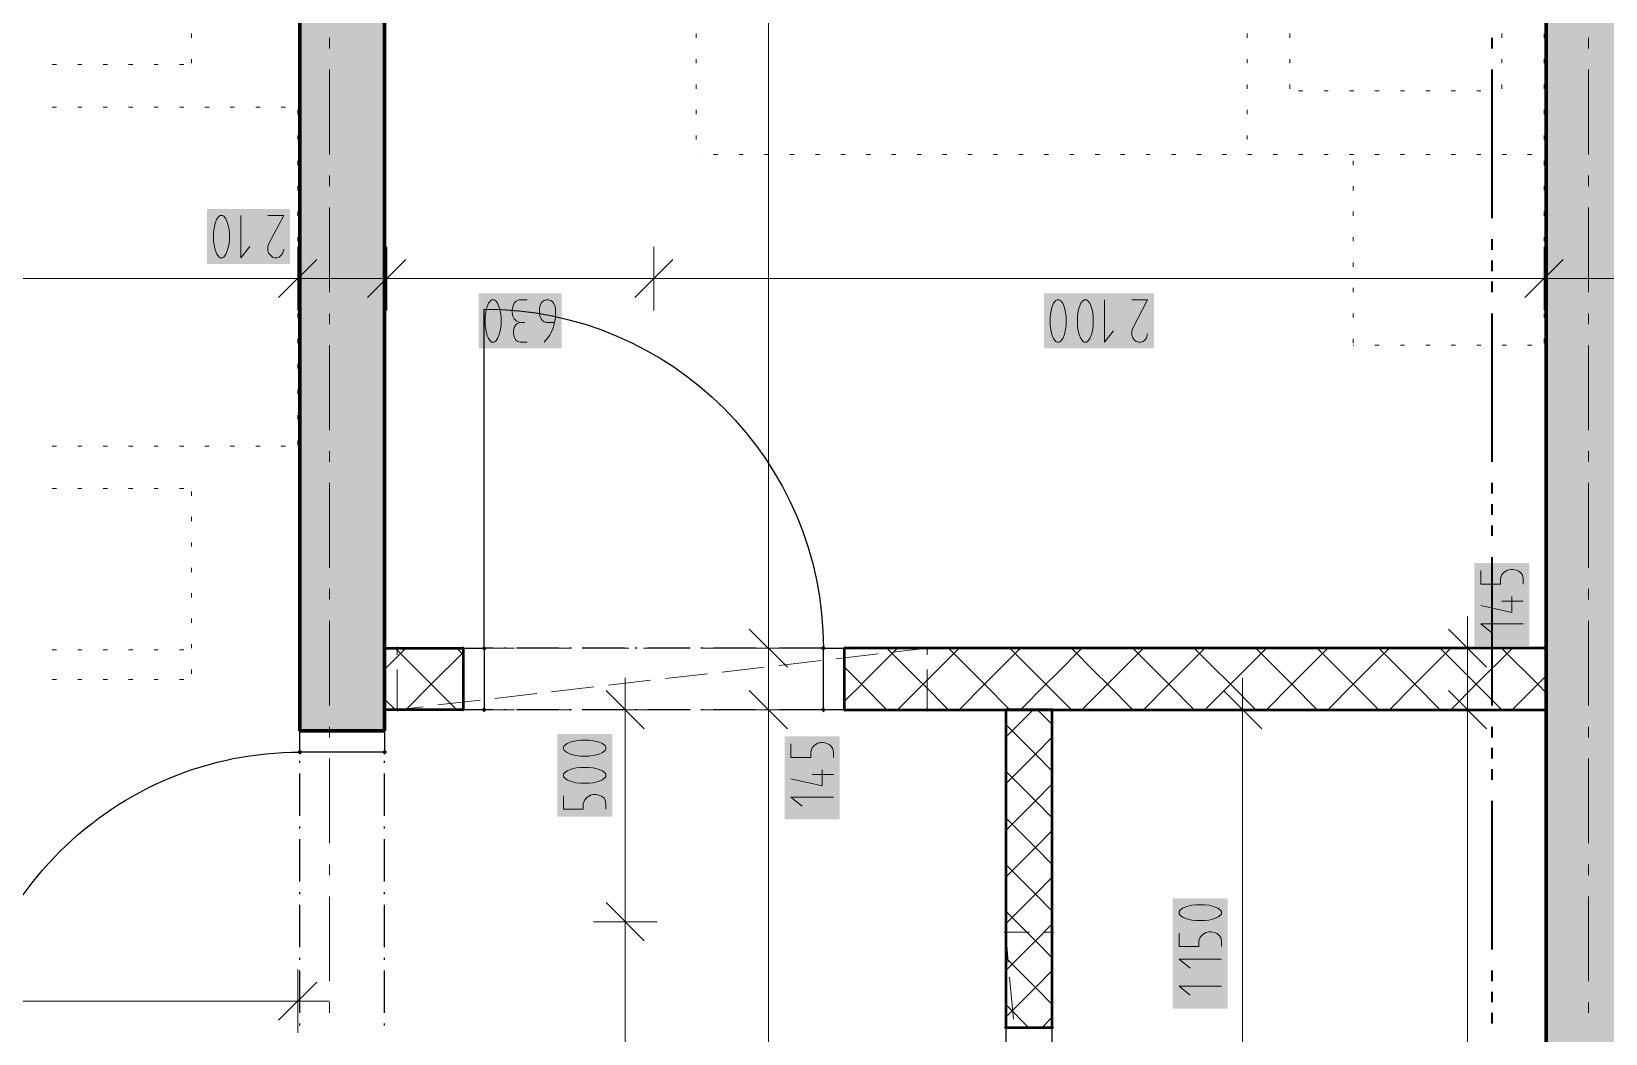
# Model space of a CAD drawing. Header units: millimetres. Extents: x 0 to 594, y 0 to 420.
# Drawn here: x 119.49 to 157.55, y 278.61 to 302.84 of the extents above; entities that cross this region are included whole.
import ezdxf

# ---------------------------------------------------------------- set-up
doc = ezdxf.new("R2010")
doc.units = ezdxf.units.MM
doc.header["$LTSCALE"] = 8
for name, color, linetype in [('PDF_Dvere', 7, 'Continuous'), ('PDF_Koty delkove', 7, 'Continuous'), ('PDF_Nabytek', 7, 'Continuous'), ('PDF_Osy hlavni', 7, 'Continuous'), ('PDF_Pozarni useky', 7, 'Continuous'), ('PDF_Preklady', 7, 'Continuous'), ('PDF_Pricky zdene', 7, 'Continuous'), ('PDF_Steny obvodove nosne', 7, 'Continuous')]:
    doc.layers.add(name, color=color, linetype=linetype)

msp = doc.modelspace()

# ---------------------------------------------------------------- hatches: boundary and pattern name
at = {"layer": 'PDF_Steny obvodove nosne', "true_color": 0xc0c0c0, "transparency": 33554559}
msp.add_hatch(color=9, dxfattribs=at).paths.add_polyline_path([(156.114, 333.745), (156.114, 243.853), (158.164, 243.853), (158.164, 336.238), (158.164, 338.778), (156.114, 338.091)])

# ---------------------------------------------------------------- linework, layer by layer
at = {"layer": 'PDF_Dvere', "lineweight": 25}
for points in [[(130.654, 287.928), (130.438, 287.928), (130.438, 296.128, -0.414213), (138.638, 287.928)], [(125.979, 277.266), (125.979, 277.217), (117.779, 277.217, -0.414214), (125.979, 285.417)]]:
    msp.add_lwpolyline(points, format="xyb", dxfattribs=at)
for points in [[(130.438, 286.442), (129.926, 286.442), (129.926, 287.928), (130.438, 287.928)], [(139.151, 286.442), (138.638, 286.442), (138.638, 287.928), (139.151, 287.928)], [(128.029, 285.929), (128.029, 285.417), (125.979, 285.417), (125.979, 285.929)], [(144.173, 278.242), (144.173, 278.754), (143.046, 278.754), (143.046, 278.242)]]:
    msp.add_lwpolyline(points, close=True, dxfattribs=at)
for points in [[(130.962, 287.928), (130.91, 287.928)], [(132.243, 287.928), (131.218, 287.928)], [(132.55, 287.928), (132.499, 287.928)], [(133.832, 287.928), (132.807, 287.928)], [(134.139, 287.928), (134.088, 287.928)], [(135.42, 287.928), (134.395, 287.928)], [(135.728, 287.928), (135.677, 287.928)], [(137.009, 287.928), (135.984, 287.928)], [(137.316, 287.928), (137.265, 287.928)], [(138.598, 287.928), (137.573, 287.928)], [(130.654, 286.442), (130.438, 286.442)], [(130.962, 286.442), (130.91, 286.442)], [(132.243, 286.442), (131.218, 286.442)], [(132.55, 286.442), (132.499, 286.442)], [(133.832, 286.442), (132.807, 286.442)], [(134.139, 286.442), (134.088, 286.442)], [(135.42, 286.442), (134.395, 286.442)], [(135.728, 286.442), (135.677, 286.442)], [(137.009, 286.442), (135.984, 286.442)], [(137.316, 286.442), (137.265, 286.442)], [(138.598, 286.442), (137.573, 286.442)], [(125.979, 285.158), (125.979, 285.209)], [(128.029, 285.158), (128.029, 285.209)], [(125.979, 283.877), (125.979, 284.902)], [(128.029, 283.877), (128.029, 284.902)], [(125.979, 283.569), (125.979, 283.621)], [(128.029, 283.569), (128.029, 283.621)], [(125.979, 282.288), (125.979, 283.313)], [(128.029, 282.288), (128.029, 283.313)], [(125.979, 281.981), (125.979, 282.032)], [(128.029, 281.981), (128.029, 282.032)], [(125.979, 280.7), (125.979, 281.724)], [(128.029, 280.7), (128.029, 281.724)], [(125.979, 280.392), (125.979, 280.443)], [(125.979, 279.111), (125.979, 280.136)], [(128.029, 280.392), (128.029, 280.443)], [(128.029, 279.111), (128.029, 280.136)], [(125.979, 278.803), (125.979, 278.855)], [(128.029, 278.803), (128.029, 278.855)]]:
    msp.add_lwpolyline(points, dxfattribs=at)
at = {"layer": 'PDF_Dvere', "lineweight": 25, "transparency": 33554559}
for points in [[(130.502, 287.928), (130.438, 287.864), (130.438, 287.992), (130.374, 287.928)], [(138.702, 287.928), (138.638, 287.864), (138.638, 287.992), (138.574, 287.928)], [(130.502, 286.442), (130.438, 286.378), (130.438, 286.506), (130.374, 286.442)], [(138.702, 286.442), (138.638, 286.378), (138.638, 286.506), (138.574, 286.442)], [(125.979, 285.353), (125.915, 285.417), (126.043, 285.417), (125.979, 285.481)], [(128.029, 285.353), (127.965, 285.417), (128.093, 285.417), (128.029, 285.481)]]:
    msp.add_solid(points, dxfattribs=at)
at = {"layer": 'PDF_Koty delkove', "lineweight": 18}
for points in [[(137.308, 286.442), (137.308, 287.928), (137.308, 330.055), (137.308, 333.95), (137.308, 350.35)], [(124.55, 298.394), (124.55, 297.369), (124.768, 297.642)], [(125.207, 298.394), (125.59, 298.394), (125.234, 297.711), (125.207, 297.642), (125.207, 297.539), (125.234, 297.472), (125.275, 297.421)], [(125.928, 297.634), (125.928, 296.866), (125.928, 296.097)], [(128.081, 297.634), (128.081, 296.866), (128.081, 296.097)], [(134.538, 297.634), (134.538, 296.866), (134.538, 296.097)], [(156.063, 297.634), (156.063, 296.866), (156.063, 296.097)], [(125.275, 297.421), (125.316, 297.386), (125.371, 297.369), (125.425, 297.369), (125.48, 297.386), (125.521, 297.421), (125.562, 297.472), (125.59, 297.573)], [(126.389, 297.327), (125.467, 296.404)], [(128.542, 297.327), (127.619, 296.404)], [(134.999, 297.327), (134.077, 296.404)], [(156.524, 297.327), (155.602, 296.404)], [(315.141, 296.866), (313.655, 296.866), (287.364, 296.866), (285.212, 296.866), (258.921, 296.866), (257.434, 296.866), (222.79, 296.866), (220.637, 296.866), (194.346, 296.866), (192.86, 296.866), (158.215, 296.866), (156.063, 296.866), (134.538, 296.866), (128.081, 296.866), (125.928, 296.866), (84.672, 296.866), (80.88, 296.866), (80.111, 296.866)], [(131.473, 296.353), (131.282, 296.353), (131.214, 296.318), (131.159, 296.267), (131.131, 296.182), (131.117, 296.113), (131.117, 296.045), (131.131, 295.96), (131.159, 295.892), (131.214, 295.841), (131.309, 295.806)], [(132.13, 295.806), (131.939, 295.806), (131.884, 295.823), (131.843, 295.857), (131.816, 295.892), (131.788, 295.942), (131.775, 296.011), (131.775, 296.147), (131.788, 296.216), (131.816, 296.267), (131.843, 296.301), (131.884, 296.336), (131.939, 296.353), (131.993, 296.353), (132.048, 296.336), (132.089, 296.301), (132.116, 296.267), (132.144, 296.216), (132.158, 296.147), (132.158, 295.908), (132.103, 295.67), (132.021, 295.498), (131.884, 295.328)], [(144.78, 295.942), (144.78, 295.737), (144.794, 295.636), (144.821, 295.516), (144.862, 295.413), (144.916, 295.345), (144.944, 295.328), (144.999, 295.328), (145.026, 295.345), (145.081, 295.413), (145.122, 295.516), (145.15, 295.636), (145.164, 295.737), (145.164, 295.942), (145.15, 296.045), (145.122, 296.165), (145.081, 296.267), (145.026, 296.336), (144.999, 296.353), (144.944, 296.353), (144.916, 296.336)], [(144.916, 296.336), (144.862, 296.267), (144.821, 296.165), (144.794, 296.045), (144.78, 295.942)], [(145.437, 296.353), (145.437, 295.328), (145.656, 295.601)], [(146.094, 296.353), (146.478, 296.353), (146.121, 295.67), (146.094, 295.601), (146.094, 295.498), (146.121, 295.431), (146.162, 295.379), (146.203, 295.345), (146.258, 295.328), (146.313, 295.328), (146.368, 295.345), (146.409, 295.379), (146.45, 295.431), (146.478, 295.532)], [(131.473, 295.328), (131.309, 295.328), (131.254, 295.345), (131.2, 295.379), (131.172, 295.431), (131.145, 295.532), (131.145, 295.601), (131.172, 295.703), (131.227, 295.772), (131.309, 295.806), (131.418, 295.806)], [(154.532, 289.806), (154.532, 289.478), (155.009, 289.478), (155.009, 289.615), (155.044, 289.71), (155.095, 289.765), (155.18, 289.819), (155.248, 289.833), (155.317, 289.833), (155.385, 289.819), (155.453, 289.792), (155.504, 289.751), (155.539, 289.697), (155.557, 289.615), (155.557, 289.478)], [(155.283, 289.176), (155.283, 288.793), (154.532, 288.958)], [(155.557, 289.067), (155.044, 289.067)], [(154.212, 287.928), (154.212, 288.697)], [(155.557, 288.519), (154.532, 288.519), (154.804, 288.301)], [(137.77, 287.467), (136.847, 288.389)], [(154.673, 287.467), (153.75, 288.389)], [(138.077, 287.928), (137.308, 287.928), (136.54, 287.928)], [(154.98, 287.928), (154.212, 287.928), (153.443, 287.928)], [(154.212, 246.264), (154.212, 246.518), (154.212, 250.006), (154.212, 251.438), (154.212, 254.052), (154.212, 262.843), (154.212, 286.442), (154.212, 287.928)], [(133.847, 286.442), (133.847, 287.211)], [(148.775, 286.442), (148.775, 287.211)], [(134.308, 285.981), (133.386, 286.903)], [(137.77, 285.981), (136.847, 286.903)], [(149.236, 285.981), (148.313, 286.903)], [(154.673, 285.981), (153.75, 286.903)], [(134.616, 286.442), (133.847, 286.442), (133.078, 286.442)], [(133.847, 249.03), (133.847, 262.201), (133.847, 281.317), (133.847, 286.442)], [(138.077, 286.442), (137.308, 286.442), (136.54, 286.442)], [(137.308, 121.675), (137.308, 131.261), (137.308, 138.074), (137.308, 141.867), (137.308, 158.062), (137.308, 162.569), (137.308, 178.152), (137.308, 246.262), (137.308, 249.03), (137.308, 286.442)], [(149.543, 286.442), (148.775, 286.442), (148.006, 286.442)], [(148.775, 286.442), (148.775, 274.654), (148.775, 254.052), (148.775, 253.283)], [(154.98, 286.442), (154.212, 286.442), (153.443, 286.442)], [(132.543, 285.663), (132.441, 285.622), (132.372, 285.567), (132.356, 285.539), (132.356, 285.485), (132.372, 285.457), (132.441, 285.403), (132.543, 285.362), (132.663, 285.334), (132.765, 285.32), (132.97, 285.32), (133.072, 285.334), (133.192, 285.362), (133.295, 285.403), (133.363, 285.457), (133.381, 285.485), (133.381, 285.539), (133.363, 285.567), (133.295, 285.622), (133.192, 285.663), (133.072, 285.69), (132.97, 285.704)], [(132.97, 285.704), (132.765, 285.704), (132.663, 285.69), (132.543, 285.663)], [(137.854, 285.618), (137.854, 285.289), (138.331, 285.289), (138.331, 285.426), (138.366, 285.522), (138.417, 285.577), (138.502, 285.631), (138.57, 285.645), (138.639, 285.645), (138.707, 285.631), (138.775, 285.604), (138.826, 285.563), (138.861, 285.509), (138.879, 285.426), (138.879, 285.289)], [(138.605, 284.988), (138.605, 284.604), (137.854, 284.769)], [(138.879, 284.879), (138.366, 284.879)], [(132.356, 284.362), (132.356, 284.034), (132.834, 284.034), (132.834, 284.171), (132.868, 284.266), (132.92, 284.321), (133.005, 284.376), (133.072, 284.39), (133.141, 284.39), (133.21, 284.376), (133.277, 284.349), (133.329, 284.307), (133.363, 284.253), (133.381, 284.171), (133.381, 284.034)], [(138.879, 284.331), (137.854, 284.331), (138.126, 284.112)], [(134.308, 280.856), (133.386, 281.778)], [(147.851, 281.726), (147.646, 281.726), (147.545, 281.712), (147.425, 281.685), (147.322, 281.644), (147.253, 281.589), (147.237, 281.561), (147.237, 281.507), (147.253, 281.479)], [(147.253, 281.479), (147.322, 281.425), (147.425, 281.384), (147.545, 281.356), (147.646, 281.342), (147.851, 281.342), (147.954, 281.356), (148.073, 281.384), (148.176, 281.425), (148.245, 281.479), (148.262, 281.507), (148.262, 281.561), (148.245, 281.589), (148.176, 281.644), (148.073, 281.685), (147.954, 281.712), (147.851, 281.726)], [(134.616, 281.317), (133.847, 281.317), (133.078, 281.317)], [(147.237, 281.041), (147.237, 280.713), (147.715, 280.713), (147.715, 280.85), (147.75, 280.945), (147.801, 281), (147.886, 281.055), (147.954, 281.069), (148.022, 281.069), (148.091, 281.055), (148.158, 281.028), (148.21, 280.986), (148.245, 280.932), (148.262, 280.85), (148.262, 280.713)], [(125.928, 280.163), (125.928, 279.394), (125.928, 278.626)], [(148.262, 280.412), (147.237, 280.412), (147.51, 280.193)], [(126.389, 279.856), (125.467, 278.933)], [(148.262, 279.755), (147.237, 279.755), (147.51, 279.536)], [(125.928, 279.394), (113.213, 279.394), (109.272, 279.394), (84.621, 279.394)], [(125.928, 279.394), (126.697, 279.394)]]:
    msp.add_lwpolyline(points, dxfattribs=at)
for points in [[(123.893, 297.983), (123.893, 297.778), (123.907, 297.677), (123.934, 297.557), (123.975, 297.454), (124.029, 297.386), (124.057, 297.369), (124.111, 297.369), (124.139, 297.386), (124.193, 297.454), (124.234, 297.557), (124.262, 297.677), (124.276, 297.778), (124.276, 297.983), (124.262, 298.086), (124.234, 298.206), (124.193, 298.308), (124.139, 298.377), (124.111, 298.394), (124.057, 298.394), (124.029, 298.377), (123.975, 298.308), (123.934, 298.206), (123.907, 298.086)], [(130.46, 295.942), (130.46, 295.737), (130.474, 295.636), (130.501, 295.516), (130.543, 295.413), (130.597, 295.345), (130.625, 295.328), (130.679, 295.328), (130.707, 295.345), (130.761, 295.413), (130.802, 295.516), (130.83, 295.636), (130.844, 295.737), (130.844, 295.942), (130.83, 296.045), (130.802, 296.165), (130.761, 296.267), (130.707, 296.336), (130.679, 296.353), (130.625, 296.353), (130.597, 296.336), (130.543, 296.267), (130.501, 296.165), (130.474, 296.045)], [(144.123, 295.942), (144.123, 295.737), (144.137, 295.636), (144.164, 295.516), (144.205, 295.413), (144.259, 295.345), (144.287, 295.328), (144.341, 295.328), (144.369, 295.345), (144.424, 295.413), (144.465, 295.516), (144.493, 295.636), (144.507, 295.737), (144.507, 295.942), (144.493, 296.045), (144.465, 296.165), (144.424, 296.267), (144.369, 296.336), (144.341, 296.353), (144.287, 296.353), (144.259, 296.336), (144.205, 296.267), (144.164, 296.165), (144.137, 296.045)], [(132.97, 285.047), (132.765, 285.047), (132.663, 285.033), (132.543, 285.006), (132.441, 284.965), (132.372, 284.91), (132.356, 284.882), (132.356, 284.828), (132.372, 284.8), (132.441, 284.746), (132.543, 284.705), (132.663, 284.677), (132.765, 284.663), (132.97, 284.663), (133.072, 284.677), (133.192, 284.705), (133.295, 284.746), (133.363, 284.8), (133.381, 284.828), (133.381, 284.882), (133.363, 284.91), (133.295, 284.965), (133.192, 285.006), (133.072, 285.033)]]:
    msp.add_lwpolyline(points, close=True, dxfattribs=at)
at = {"layer": 'PDF_Koty delkove', "color": 7, "lineweight": 18, "true_color": 0xffffff, "transparency": 33554559}
for points in [[(125.744, 298.548), (123.739, 298.548), (125.744, 297.216), (123.739, 297.216)], [(132.312, 296.507), (130.307, 296.507), (132.312, 295.175), (130.307, 295.175)], [(146.631, 296.507), (143.97, 296.507), (146.631, 295.175), (143.97, 295.175)], [(155.71, 287.982), (155.71, 289.987), (154.378, 287.982), (154.378, 289.987)], [(133.535, 283.852), (133.535, 285.857), (132.202, 283.852), (132.202, 285.857)], [(139.032, 283.794), (139.032, 285.798), (137.7, 283.794), (137.7, 285.798)], [(148.416, 279.217), (148.416, 281.879), (147.083, 279.217), (147.083, 281.879)]]:
    msp.add_solid(points, dxfattribs=at)
at = {"layer": 'PDF_Nabytek', "lineweight": 13}
for points in [[(123.361, 302.686), (123.361, 302.788)], [(135.563, 302.686), (135.563, 302.788)], [(148.888, 302.686), (148.888, 302.788)], [(149.913, 302.686), (149.913, 302.788)], [(155.038, 302.686), (155.038, 302.788)], [(156.063, 302.686), (156.063, 302.788)], [(120.097, 302.037), (119.994, 302.037)], [(120.712, 302.037), (120.609, 302.037)], [(121.327, 302.037), (121.224, 302.037)], [(121.942, 302.037), (121.839, 302.037)], [(122.557, 302.037), (122.454, 302.037)], [(123.172, 302.037), (123.069, 302.037)], [(123.361, 302.071), (123.361, 302.173)], [(123.361, 302.037), (123.361, 302.037)], [(123.361, 302.037), (123.361, 302.037)], [(135.563, 302.071), (135.563, 302.173)], [(148.888, 302.071), (148.888, 302.173)], [(149.913, 302.071), (149.913, 302.173)], [(155.038, 302.071), (155.038, 302.173)], [(156.063, 302.071), (156.063, 302.173)], [(135.563, 301.456), (135.563, 301.558)], [(148.888, 301.456), (148.888, 301.558)], [(149.913, 301.456), (149.913, 301.558)], [(155.038, 301.456), (155.038, 301.558)], [(156.063, 301.456), (156.063, 301.558)], [(149.913, 301.406), (149.913, 301.406)], [(149.913, 301.406), (149.913, 301.406)], [(150.231, 301.406), (150.129, 301.406)], [(150.846, 301.406), (150.744, 301.406)], [(151.461, 301.406), (151.359, 301.406)], [(152.076, 301.406), (151.974, 301.406)], [(152.691, 301.406), (152.589, 301.406)], [(153.306, 301.406), (153.204, 301.406)], [(153.921, 301.406), (153.819, 301.406)], [(154.536, 301.406), (154.434, 301.406)], [(155.038, 301.406), (155.038, 301.406)], [(155.038, 301.406), (155.038, 301.406)], [(120.097, 301.012), (119.994, 301.012)], [(120.712, 301.012), (120.609, 301.012)], [(121.327, 301.012), (121.224, 301.012)], [(121.942, 301.012), (121.839, 301.012)], [(122.557, 301.012), (122.454, 301.012)], [(123.172, 301.012), (123.069, 301.012)], [(123.787, 301.012), (123.684, 301.012)], [(124.402, 301.012), (124.299, 301.012)], [(125.017, 301.012), (124.914, 301.012)], [(125.632, 301.012), (125.529, 301.012)], [(125.928, 301.012), (125.928, 301.012)], [(125.928, 301.012), (125.928, 301.012)], [(125.928, 300.841), (125.928, 300.943)], [(135.563, 300.841), (135.563, 300.943)], [(148.888, 300.841), (148.888, 300.943)], [(156.063, 300.841), (156.063, 300.943)], [(125.928, 300.226), (125.928, 300.328)], [(135.563, 300.226), (135.563, 300.328)], [(148.888, 300.226), (148.888, 300.328)], [(156.063, 300.226), (156.063, 300.328)], [(125.928, 299.611), (125.928, 299.713)], [(135.563, 299.869), (135.563, 299.869)], [(135.563, 299.869), (135.563, 299.869)], [(136.086, 299.869), (135.984, 299.869)], [(136.701, 299.869), (136.599, 299.869)], [(137.316, 299.869), (137.214, 299.869)], [(137.932, 299.869), (137.829, 299.869)], [(138.547, 299.869), (138.444, 299.869)], [(139.162, 299.869), (139.059, 299.869)], [(139.776, 299.869), (139.674, 299.869)], [(140.391, 299.869), (140.289, 299.869)], [(141.006, 299.869), (140.904, 299.869)], [(141.621, 299.869), (141.519, 299.869)], [(142.236, 299.869), (142.134, 299.869)], [(142.851, 299.869), (142.749, 299.869)], [(143.466, 299.869), (143.364, 299.869)], [(144.081, 299.869), (143.979, 299.869)], [(144.696, 299.869), (144.594, 299.869)], [(145.311, 299.869), (145.209, 299.869)], [(145.926, 299.869), (145.824, 299.869)], [(146.541, 299.869), (146.439, 299.869)], [(147.156, 299.869), (147.054, 299.869)], [(147.771, 299.869), (147.669, 299.869)], [(148.386, 299.869), (148.284, 299.869)], [(148.888, 299.869), (148.888, 299.869)], [(149.001, 299.869), (148.899, 299.869)], [(149.616, 299.869), (149.514, 299.869)], [(150.231, 299.869), (150.129, 299.869)], [(150.846, 299.869), (150.744, 299.869)], [(151.461, 299.869), (151.359, 299.869)], [(151.45, 299.869), (151.45, 299.869)], [(151.45, 299.611), (151.45, 299.713)], [(152.076, 299.869), (151.974, 299.869)], [(152.691, 299.869), (152.589, 299.869)], [(153.306, 299.869), (153.204, 299.869)], [(153.921, 299.869), (153.819, 299.869)], [(154.536, 299.869), (154.434, 299.869)], [(155.151, 299.869), (155.049, 299.869)], [(155.766, 299.869), (155.664, 299.869)], [(156.063, 299.869), (156.063, 299.869)], [(156.063, 299.869), (156.063, 299.869)], [(156.063, 299.869), (156.063, 299.869)], [(156.063, 299.611), (156.063, 299.713)], [(125.928, 298.996), (125.928, 299.098)], [(151.45, 298.996), (151.45, 299.098)], [(156.063, 298.996), (156.063, 299.098)], [(125.928, 298.381), (125.928, 298.483)], [(151.45, 298.381), (151.45, 298.483)], [(156.063, 298.381), (156.063, 298.483)], [(125.928, 297.766), (125.928, 297.868)], [(151.45, 297.766), (151.45, 297.868)], [(156.063, 297.766), (156.063, 297.868)], [(125.928, 297.151), (125.928, 297.253)], [(151.45, 297.151), (151.45, 297.253)], [(156.063, 297.151), (156.063, 297.253)], [(125.928, 296.536), (125.928, 296.638)], [(151.45, 296.536), (151.45, 296.638)], [(156.063, 296.536), (156.063, 296.638)], [(125.928, 295.921), (125.928, 296.023)], [(151.45, 295.921), (151.45, 296.023)], [(156.063, 295.921), (156.063, 296.023)], [(125.928, 295.306), (125.928, 295.408)], [(151.45, 295.306), (151.45, 295.408)], [(156.063, 295.306), (156.063, 295.408)], [(151.45, 295.256), (151.45, 295.256)], [(151.461, 295.256), (151.45, 295.256)], [(151.45, 295.256), (151.45, 295.256)], [(152.076, 295.256), (151.974, 295.256)], [(152.691, 295.256), (152.589, 295.256)], [(153.306, 295.256), (153.204, 295.256)], [(153.921, 295.256), (153.819, 295.256)], [(154.536, 295.256), (154.434, 295.256)], [(155.151, 295.256), (155.049, 295.256)], [(155.766, 295.256), (155.664, 295.256)], [(156.063, 295.256), (156.063, 295.256)], [(156.063, 295.256), (156.063, 295.256)], [(125.928, 294.691), (125.928, 294.793)], [(125.928, 294.076), (125.928, 294.178)], [(125.928, 293.461), (125.928, 293.563)], [(120.097, 292.812), (119.994, 292.812)], [(120.712, 292.812), (120.609, 292.812)], [(121.327, 292.812), (121.224, 292.812)], [(121.942, 292.812), (121.839, 292.812)], [(122.557, 292.812), (122.454, 292.812)], [(123.172, 292.812), (123.069, 292.812)], [(123.787, 292.812), (123.684, 292.812)], [(124.402, 292.812), (124.299, 292.812)], [(125.017, 292.812), (124.914, 292.812)], [(125.632, 292.812), (125.529, 292.812)], [(125.928, 292.846), (125.928, 292.948)], [(125.928, 292.812), (125.928, 292.812)], [(125.928, 292.812), (125.928, 292.812)], [(120.097, 291.787), (119.994, 291.787)], [(120.712, 291.787), (120.609, 291.787)], [(121.327, 291.787), (121.224, 291.787)], [(121.942, 291.787), (121.839, 291.787)], [(122.557, 291.787), (122.454, 291.787)], [(123.172, 291.787), (123.069, 291.787)], [(123.361, 291.787), (123.361, 291.787)], [(123.361, 291.787), (123.361, 291.787)], [(123.361, 291.616), (123.361, 291.718)], [(123.361, 291.001), (123.361, 291.103)], [(123.361, 290.386), (123.361, 290.488)], [(123.361, 289.771), (123.361, 289.873)], [(123.361, 289.156), (123.361, 289.258)], [(123.361, 288.541), (123.361, 288.643)], [(120.097, 287.892), (119.994, 287.892)], [(120.712, 287.892), (120.609, 287.892)], [(121.327, 287.892), (121.224, 287.892)], [(121.942, 287.892), (121.839, 287.892)], [(122.557, 287.892), (122.454, 287.892)], [(123.172, 287.892), (123.069, 287.892)], [(123.361, 287.926), (123.361, 288.028)], [(123.361, 287.892), (123.361, 287.892)], [(123.361, 287.311), (123.361, 287.413)], [(120.097, 287.174), (119.994, 287.174)], [(120.712, 287.174), (120.609, 287.174)], [(121.327, 287.174), (121.224, 287.174)], [(121.942, 287.174), (121.839, 287.174)], [(122.557, 287.174), (122.454, 287.174)], [(123.172, 287.174), (123.069, 287.174)], [(123.361, 287.174), (123.361, 287.174)], [(123.361, 287.174), (123.361, 287.174)]]:
    msp.add_lwpolyline(points, dxfattribs=at)
at = {"layer": 'PDF_Osy hlavni', "lineweight": 18}
for points in [[(126.697, 302.429), (126.697, 302.686)], [(157.139, 302.429), (157.139, 302.686)], [(126.697, 299.867), (126.697, 301.917)], [(157.139, 299.867), (157.139, 301.917)], [(126.697, 299.098), (126.697, 299.354)], [(157.139, 299.098), (157.139, 299.354)], [(126.697, 296.536), (126.697, 298.586)], [(157.139, 296.536), (157.139, 298.586)], [(126.697, 295.767), (126.697, 296.023)], [(157.139, 295.767), (157.139, 296.023)], [(126.697, 293.204), (126.697, 295.254)], [(157.139, 293.204), (157.139, 295.254)], [(126.697, 292.436), (126.697, 292.692)], [(157.139, 292.436), (157.139, 292.692)], [(126.697, 289.873), (126.697, 291.923)], [(157.139, 289.873), (157.139, 291.923)], [(126.697, 289.104), (126.697, 289.361)], [(157.139, 289.104), (157.139, 289.361)], [(126.697, 286.542), (126.697, 288.592)], [(157.139, 286.542), (157.139, 288.592)], [(126.697, 285.773), (126.697, 286.029)], [(157.139, 285.773), (157.139, 286.029)], [(126.697, 283.211), (126.697, 285.261)], [(157.139, 283.211), (157.139, 285.261)], [(126.697, 282.442), (126.697, 282.698)], [(157.139, 282.442), (157.139, 282.698)], [(126.697, 279.88), (126.697, 281.929)], [(157.139, 279.88), (157.139, 281.929)], [(126.697, 279.111), (126.697, 279.367)], [(157.139, 279.111), (157.139, 279.367)]]:
    msp.add_lwpolyline(points, dxfattribs=at)
at = {"layer": 'PDF_Pozarni useky', "lineweight": 35}
for points in [[(154.812, 302.429), (154.812, 302.686)], [(154.812, 298.329), (154.812, 301.917)], [(154.812, 297.561), (154.812, 297.817)], [(154.812, 297.048), (154.812, 297.304)], [(154.812, 296.536), (154.812, 296.792)], [(154.812, 292.436), (154.812, 296.023)], [(154.812, 291.667), (154.812, 291.923)], [(154.812, 291.154), (154.812, 291.411)], [(154.812, 290.642), (154.812, 290.898)], [(154.812, 286.542), (154.812, 290.129)], [(154.812, 285.773), (154.812, 286.029)], [(154.812, 285.261), (154.812, 285.517)], [(154.812, 284.748), (154.812, 285.004)], [(154.812, 280.648), (154.812, 284.236)], [(154.812, 279.88), (154.812, 280.136)], [(154.812, 279.367), (154.812, 279.623)], [(154.812, 278.855), (154.812, 279.111)]]:
    msp.add_lwpolyline(points, dxfattribs=at)
at = {"layer": 'PDF_Preklady', "lineweight": 18}
for points in [[(128.399, 287.928), (128.337, 287.928)], [(128.337, 287.772), (128.337, 287.928)], [(129.783, 287.928), (128.758, 287.928)], [(131.167, 287.928), (130.142, 287.928)], [(132.55, 287.928), (131.525, 287.928)], [(133.934, 287.928), (132.909, 287.928)], [(135.318, 287.928), (134.293, 287.928)], [(136.701, 287.928), (135.677, 287.928)], [(138.085, 287.928), (137.06, 287.928)], [(139.151, 287.928), (138.444, 287.928)], [(138.94, 287.672), (139.959, 287.79)], [(139.469, 287.928), (139.151, 287.928)], [(140.853, 287.928), (139.828, 287.928)], [(140.315, 287.831), (141.149, 287.928), (141.149, 287.772)], [(128.337, 287.413), (128.337, 286.442), (128.962, 286.514)], [(136.191, 287.353), (137.21, 287.471)], [(137.566, 287.512), (138.584, 287.631)], [(141.149, 286.442), (141.149, 287.413)], [(132.068, 286.875), (133.086, 286.993)], [(133.442, 287.034), (134.461, 287.152)], [(134.817, 287.194), (135.835, 287.312)], [(129.319, 286.556), (130.337, 286.674)], [(130.693, 286.715), (131.711, 286.833)], [(128.399, 286.442), (128.337, 286.442)], [(129.783, 286.442), (128.758, 286.442)], [(131.167, 286.442), (130.142, 286.442)], [(132.55, 286.442), (131.525, 286.442)], [(133.934, 286.442), (132.909, 286.442)], [(135.318, 286.442), (134.293, 286.442)], [(136.701, 286.442), (135.677, 286.442)], [(138.085, 286.442), (137.06, 286.442)], [(139.151, 286.442), (138.444, 286.442)], [(139.469, 286.442), (139.151, 286.442)], [(140.853, 286.442), (139.828, 286.442)], [(143.109, 280.336), (143.046, 281.061), (143.62, 281.061)], [(143.046, 280.853), (143.046, 281.061)], [(144.173, 280.853), (144.173, 281.061), (143.979, 281.061)], [(143.046, 279.47), (143.046, 280.495)], [(144.173, 279.47), (144.173, 280.495)], [(143.231, 278.957), (143.141, 279.978)], [(143.046, 278.086), (143.046, 278.754), (143.046, 279.111)], [(144.173, 278.086), (144.173, 278.754), (144.173, 279.111)]]:
    msp.add_lwpolyline(points, dxfattribs=at)
at = {"layer": 'PDF_Preklady', "lineweight": 18, "transparency": 33554559}
for points in [[(128.383, 287.928), (128.337, 287.882), (128.337, 287.974), (128.291, 287.928)], [(128.337, 287.882), (128.291, 287.928), (128.383, 287.928), (128.337, 287.974)], [(129.972, 287.928), (129.926, 287.882), (129.926, 287.974), (129.88, 287.928)], [(129.972, 287.928), (129.926, 287.882), (129.926, 287.974), (129.88, 287.928)], [(139.197, 287.928), (139.151, 287.882), (139.151, 287.974), (139.104, 287.928)], [(139.197, 287.928), (139.151, 287.882), (139.151, 287.974), (139.104, 287.928)], [(141.103, 287.923), (141.144, 287.974), (141.155, 287.882), (141.195, 287.933)], [(141.149, 287.882), (141.103, 287.928), (141.195, 287.928), (141.149, 287.974)], [(141.195, 287.928), (141.149, 287.882), (141.149, 287.974), (141.103, 287.928)], [(128.291, 286.437), (128.332, 286.488), (128.342, 286.396), (128.383, 286.447)], [(128.337, 286.396), (128.291, 286.442), (128.383, 286.442), (128.337, 286.488)], [(128.383, 286.442), (128.337, 286.396), (128.337, 286.488), (128.291, 286.442)], [(129.972, 286.442), (129.926, 286.396), (129.926, 286.488), (129.88, 286.442)], [(129.972, 286.442), (129.926, 286.396), (129.926, 286.488), (129.88, 286.442)], [(139.197, 286.442), (139.151, 286.396), (139.151, 286.488), (139.104, 286.442)], [(139.197, 286.442), (139.151, 286.396), (139.151, 286.488), (139.104, 286.442)], [(141.195, 286.442), (141.149, 286.396), (141.149, 286.488), (141.103, 286.442)], [(141.149, 286.396), (141.103, 286.442), (141.195, 286.442), (141.149, 286.488)], [(143.092, 281.061), (143.046, 281.015), (143.046, 281.107), (142.999, 281.061)], [(143.046, 281.015), (142.999, 281.061), (143.092, 281.061), (143.046, 281.107)], [(143.05, 281.015), (143, 281.057), (143.091, 281.065), (143.041, 281.107)], [(144.173, 281.015), (144.127, 281.061), (144.219, 281.061), (144.173, 281.107)], [(144.219, 281.061), (144.173, 281.015), (144.173, 281.107), (144.127, 281.061)], [(143.046, 278.708), (142.999, 278.754), (143.092, 278.754), (143.046, 278.801)], [(143.046, 278.708), (142.999, 278.754), (143.092, 278.754), (143.046, 278.801)], [(144.173, 278.708), (144.127, 278.754), (144.219, 278.754), (144.173, 278.801)], [(144.173, 278.708), (144.127, 278.754), (144.219, 278.754), (144.173, 278.801)]]:
    msp.add_solid(points, dxfattribs=at)
at = {"layer": 'PDF_Pricky zdene', "lineweight": 9}
for points in [[(128.542, 287.928), (128.029, 287.416)], [(129.772, 286.442), (129.684, 286.529), (129.157, 287.057), (128.286, 287.928)], [(129.926, 287.826), (129.157, 287.057), (128.571, 286.47), (128.542, 286.442)], [(129.926, 287.774), (129.772, 287.928)], [(140.432, 287.928), (139.561, 287.057), (139.556, 287.052), (139.151, 286.647)], [(141.662, 286.442), (141.047, 287.057), (140.977, 287.127), (140.176, 287.928)], [(141.918, 287.928), (141.125, 287.135), (141.047, 287.057), (140.432, 286.442)], [(143.148, 286.442), (142.533, 287.057), (142.388, 287.202), (141.662, 287.928)], [(143.404, 287.928), (142.694, 287.218), (142.533, 287.057), (141.918, 286.442)], [(144.634, 286.442), (144.019, 287.057), (143.8, 287.276), (143.148, 287.928)], [(144.891, 287.928), (144.263, 287.301), (144.019, 287.057), (143.404, 286.442)], [(146.121, 286.442), (145.506, 287.057), (145.211, 287.351), (144.634, 287.928)], [(146.377, 287.928), (145.833, 287.384), (145.506, 287.057), (144.891, 286.442)], [(147.607, 286.442), (146.992, 287.057), (146.623, 287.426), (146.121, 287.928)], [(147.863, 287.928), (147.402, 287.467), (146.992, 287.057), (146.377, 286.442)], [(149.093, 286.442), (148.478, 287.057), (148.034, 287.5), (147.607, 287.928)], [(149.349, 287.928), (148.971, 287.55), (148.478, 287.057), (147.863, 286.442)], [(150.579, 286.442), (149.964, 287.057), (149.446, 287.575), (149.093, 287.928)], [(150.835, 287.928), (150.54, 287.633), (149.964, 287.057), (149.349, 286.442)], [(152.065, 286.442), (151.45, 287.057), (150.857, 287.65), (150.579, 287.928)], [(152.322, 287.928), (152.11, 287.716), (151.45, 287.057), (150.835, 286.442)], [(153.552, 286.442), (152.937, 287.057), (152.269, 287.725), (152.065, 287.928)], [(153.808, 287.928), (153.679, 287.799), (152.937, 287.057), (152.322, 286.442)], [(155.038, 286.442), (154.423, 287.057), (153.68, 287.799), (153.552, 287.928)], [(155.294, 287.928), (155.248, 287.882), (154.423, 287.057), (153.808, 286.442)], [(156.114, 286.852), (155.909, 287.057), (155.092, 287.874), (155.038, 287.928)], [(140.176, 286.442), (139.565, 287.052), (139.561, 287.057), (139.151, 287.467)], [(156.114, 287.262), (155.909, 287.057), (155.294, 286.442)], [(128.286, 286.442), (128.273, 286.455), (128.029, 286.698)], [(143.712, 286.442), (143.046, 285.776)], [(144.173, 286.083), (143.814, 286.442)], [(144.173, 285.776), (143.763, 285.366), (143.046, 286.083)], [(143.763, 285.366), (143.046, 284.648)], [(144.173, 284.956), (143.763, 285.366)], [(144.173, 284.648), (143.763, 284.238), (143.046, 284.956)], [(143.763, 284.238), (143.046, 283.521)], [(144.173, 283.828), (143.763, 284.238)], [(144.173, 282.701), (143.763, 283.111), (143.046, 283.828)], [(144.173, 283.521), (143.763, 283.111), (143.046, 282.393)], [(143.046, 283.521), (143.046, 283.521)], [(144.173, 281.573), (143.763, 281.983), (143.046, 282.701)], [(144.173, 282.393), (143.763, 281.983), (143.046, 281.266)], [(144.173, 280.446), (143.763, 280.856), (143.046, 281.573)], [(144.173, 281.266), (143.763, 280.856), (143.046, 280.138)], [(144.173, 279.318), (143.763, 279.728), (143.046, 280.446)], [(144.173, 280.138), (143.763, 279.728), (143.046, 279.011)], [(143.609, 278.754), (143.046, 279.318)], [(144.173, 279.011), (143.917, 278.754)]]:
    msp.add_lwpolyline(points, dxfattribs=at)
at = {"layer": 'PDF_Pricky zdene', "lineweight": 50}
for points in [[(129.926, 286.442), (128.337, 286.442), (128.183, 286.442), (128.029, 286.442), (128.029, 287.416), (128.029, 287.928), (128.081, 287.928), (128.337, 287.928), (129.926, 287.928), (129.926, 286.442)], [(139.151, 286.442), (139.151, 287.928)], [(139.151, 286.442), (141.149, 286.442), (143.046, 286.442), (144.173, 286.442), (156.063, 286.442), (156.114, 286.442), (156.114, 287.928), (156.063, 287.928), (141.149, 287.928), (139.151, 287.928)], [(144.173, 278.754), (144.173, 281.061), (144.173, 286.442), (143.046, 286.442), (143.046, 281.061), (143.046, 278.754)], [(144.173, 278.754), (143.046, 278.754)]]:
    msp.add_lwpolyline(points, dxfattribs=at)
at = {"layer": 'PDF_Steny obvodove nosne', "lineweight": 70}
msp.add_lwpolyline([(156.114, 333.745), (156.114, 332.669), (156.114, 330.055), (156.114, 287.928), (156.114, 286.442), (156.114, 254.052), (156.114, 251.438), (156.114, 245.288), (156.114, 243.853), (157.447, 243.853), (158.164, 243.853), (158.164, 246.313), (158.164, 256.41), (158.164, 267.684), (158.164, 336.238), (158.164, 338.778), (156.114, 338.091), (156.114, 333.95)], close=True, dxfattribs=at)
for points in [[(128.029, 285.929), (128.029, 286.442), (128.029, 287.928), (128.029, 308.274), (128.029, 310.888), (125.979, 310.888), (125.979, 308.274), (125.979, 285.929)], [(128.029, 285.929), (125.979, 285.929)]]:
    msp.add_lwpolyline(points, dxfattribs=at)
at = {"layer": 'PDF_Steny obvodove nosne', "color": 9, "lineweight": 9, "true_color": 0xc0c0c0, "transparency": 33554559}
msp.add_solid([(125.979, 310.888), (125.979, 285.929), (128.029, 310.888), (128.029, 285.929)], dxfattribs=at)

doc.saveas('drawing.dxf')
